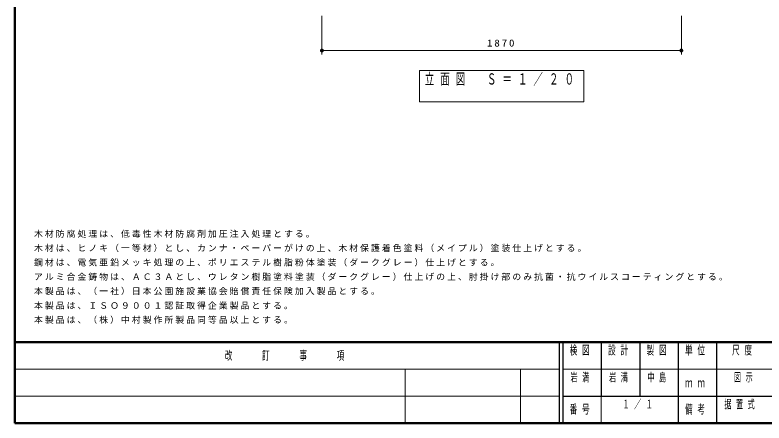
# Model space of a CAD drawing. Units: millimetres on the paper, scale 1:20. Extents: x -385 to 0, y 0 to 267.
# Drawn here: x -385 to -190.2, y 0 to 106.2 of the extents above; entities that cross this region are included whole.
import ezdxf

# ---------------------------------------------------------------- set-up
doc = ezdxf.new("R2010")
doc.units = ezdxf.units.MM
doc.layers.add('1_20', color=7, linetype='Continuous', lineweight=25)
doc.layers.add('A3図枠', color=7, linetype='Continuous', lineweight=13)
doc.layers.add('CLASS1', color=7, linetype='Continuous')
doc.layers.add('図面プロファイル', color=7, linetype='Continuous')
doc.styles.add('ＭＳ ゴシック', font='')
doc.styles.get('ＭＳ ゴシック').set_extended_font_data('MS Gothic')

# ---------------------------------------------------------------- blocks, each defined once
blk = doc.blocks.new('filled_dot')
at = {"color": 0, "linetype": 'Continuous', "lineweight": -2, "const_width": 1.25}
blk.add_lwpolyline([(-0.625, 0, 1), (0.625, 0, 1)], format="xyb", close=True, dxfattribs=at)

msp = doc.modelspace()

# ---------------------------------------------------------------- linework, layer by layer
at = {"layer": '1_20', "lineweight": 13}
for p, q in [((-305.175, 105.94), (-305.175, 95.94)), ((-211.675, 105.94), (-211.675, 95.94)), ((-211.675, 96.94), (-305.175, 96.94)), ((-279.825, 91.741), (-279.825, 83.607)), ((-237.025, 91.741), (-279.825, 91.741)), ((-237.025, 83.607), (-237.025, 91.741)), ((-279.825, 83.607), (-237.025, 83.607))]:
    msp.add_line(p, q, dxfattribs=at)
at = {"layer": 'A3図枠', "lineweight": 50}
for p, q in [((-385, 267), (-385, 0)), ((-385, 21), (0, 21)), ((-385, 0), (0, 0))]:
    msp.add_line(p, q, dxfattribs=at)
at = {"layer": 'A3図枠', "color": 211, "lineweight": 25}
for p, q in [((-243.5, 21), (-243.5, 0)), ((-242.5, 21), (-242.5, 0)), ((-232.5, 21), (-232.5, 7)), ((-222.5, 21), (-222.5, 7)), ((-212.5, 21), (-212.5, 0)), ((-202.5, 21), (-202.5, 7)), ((-242.5, 7), (0, 7))]:
    msp.add_line(p, q, dxfattribs=at)
at = {"layer": 'A3図枠'}
for p, q in [((-385, 14), (-243.5, 14)), ((-283.5, 14), (-283.5, 0)), ((-253.5, 14), (-253.5, 0)), ((-242.5, 14), (-187.5, 14)), ((-385, 7), (-243.5, 7)), ((-232.5, 7), (-232.5, 0))]:
    msp.add_line(p, q, dxfattribs=at)
at = {"layer": 'A3図枠', "lineweight": 25}
msp.add_line((-202.5, 7), (-202.5, 0), dxfattribs=at)

# ---------------------------------------------------------------- block references
at = {"layer": '1_20', "lineweight": 13, "xscale": 0.4, "yscale": 0.4}
msp.add_blockref('filled_dot', (-305.175, 96.94), dxfattribs=at)
at = {"layer": '1_20', "lineweight": 13, "xscale": 0.4, "yscale": 0.4, "rotation": 180}
msp.add_blockref('filled_dot', (-211.675, 96.94), dxfattribs=at)

# ---------------------------------------------------------------- texts
at = {"layer": '1_20', "style": 'ＭＳ ゴシック'}
for s, insert, char_height, attachment_point in [('\\T1.33;\\W1.15;1870', (-258.425, 97.94), 1.833, 8), ('\\T1.64;\\W0.6;立面図\u3000Ｓ＝１／２０', (-278.425, 91.007), 2.933, 1)]:
    msp.add_mtext(s, dxfattribs=dict(at, insert=insert, char_height=char_height, attachment_point=attachment_point))
at = {"layer": 'A3図枠', "color": 4, "char_height": 2.346, "style": 'ＭＳ ゴシック'}
for s, insert, attachment_point in [('\\T1.64;\\W0.6;検図', (-237.5, 20.167), 2), ('\\T1.64;\\W0.6;設計', (-227.5, 20.167), 2), ('\\T1.64;\\W0.6;製図', (-217.5, 20.167), 2), ('\\T1.64;\\W0.6;単位', (-207.5, 20.167), 2), ('\\T1.64;\\W0.6;尺度', (-195.25, 20.167), 2), ('\\T1.64;\\W0.6;改\u3000\u3000訂\u3000\u3000事\u3000\u3000項', (-314.25, 17.5), 5), ('\\T1.64;\\W0.6;ｍｍ', (-207.5, 10.5), 5), ('\\T1.64;\\W0.6;番号', (-237.5, 3.5), 5), ('\\T1.64;\\W0.6;備考', (-207.5, 3.5), 5)]:
    msp.add_mtext(s, dxfattribs=dict(at, insert=insert, attachment_point=attachment_point))
at = {"layer": 'CLASS1', "char_height": 1.642, "attachment_point": 7, "style": 'ＭＳ ゴシック'}
for s, insert in [('\\T1.23;木材防腐処理は、低毒性木材防腐剤加圧注入処理とする。', (-380.055, 48.216)), ('\\T1.23;木材は、ヒノキ（一等材）とし、カンナ・ペーパーがけの上、木材保護着色塗料（メイプル）塗装仕上げとする。', (-380.055, 44.482)), ('\\T1.23;鋼材は、電気亜鉛メッキ処理の上、ポリエステル樹脂粉体塗装（ダークグレー）仕上げとする。', (-380.055, 40.749)), ('\\T1.23;アルミ合金鋳物は、ＡＣ３Ａとし、ウレタン樹脂塗料塗装（ダークグレー）仕上げの上、肘掛け部のみ抗菌・抗ウイルスコーティングとする。', (-380.055, 37.016)), ('\\T1.23;本製品は、（一社）日本公園施設業協会賠償責任保険加入製品とする。', (-380.055, 33.282)), ('\\T1.23;本製品は、ＩＳＯ９００１認証取得企業製品とする。', (-380.055, 29.549)), ('\\T1.23;本製品は、（株）中村製作所製品同等品以上とする。', (-380.055, 25.816))]:
    msp.add_mtext(s, dxfattribs=dict(at, insert=insert))
at = {"layer": '図面プロファイル', "char_height": 2.199, "attachment_point": 1, "style": 'ＭＳ ゴシック'}
for s, insert in [('\\T1.64;\\W0.6;岩満', (-240.5, 13)), ('\\T1.64;\\W0.6;岩満', (-230.5, 13)), ('\\T1.64;\\W0.6;中島', (-220.5, 13)), ('\\T1.64;\\W0.6;図示', (-198, 13)), ('\\T1.64;\\W0.6;１／１', (-227, 6)), ('\\T1.64;\\W0.6;据置式', (-200.5, 6))]:
    msp.add_mtext(s, dxfattribs=dict(at, insert=insert))

doc.saveas('drawing.dxf')
